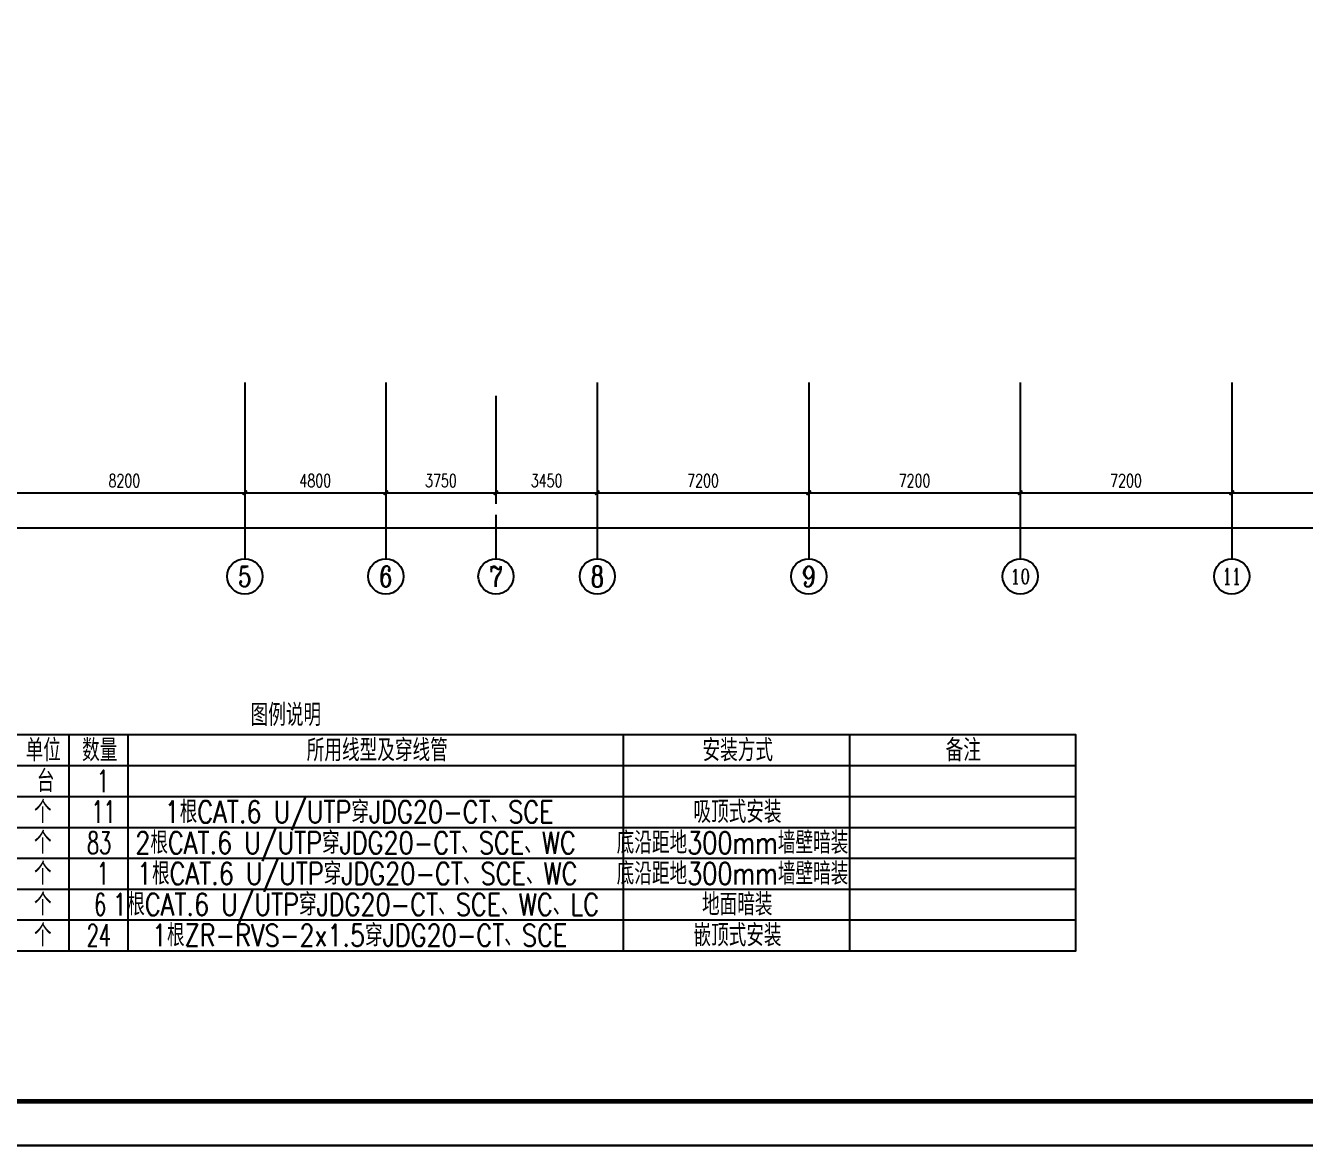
# Model space of a CAD drawing. Extents: x 1398449 to 2142961, y 256969 to 1032940.
# Drawn here: x 1542927 to 1586465, y 531309 to 569432 of the extents above; entities that cross this region are included whole.
import ezdxf
from ezdxf.enums import TextEntityAlignment as Align

# ---------------------------------------------------------------- set-up
doc = ezdxf.new("R2010")
doc.units = 0
doc.header["$LTSCALE"] = 1500
doc.header["$PDSIZE"] = 50
for name, color, linetype in [('1-建筑底图', 8, 'Continuous'), ('AXIS_TEXT', 7, 'Continuous'), ('BTTK', 7, 'Continuous'), ('PUB_TITLE', 4, 'Continuous'), ('TEL_TAB', 7, 'Continuous'), ('党校-主楼（一期）参照$0$PUB_TITLE', 7, 'Continuous')]:
    doc.layers.add(name, color=color, linetype=linetype)
doc.layers.add('yichutu', color=7, linetype='Continuous', true_color=0xffffff, plot=False)
doc.styles.add('_TCH_AXIS', font='COMPLEX', dxfattribs={"bigfont": 'GBCBIG'})
doc.styles.add('_TCH_DIM_T3', font='SIMPLEX', dxfattribs={"width": 0.705882, "bigfont": 'GBCBIG'})
doc.styles.add('_TEL_DIM', font='SIMPLEX', dxfattribs={"width": 0.8, "height": 3.5, "bigfont": 'HZTXT'})
doc.styles.add('COMPLEX', font='COMPLEX')
doc.styles.add('HZ(TK)', font='geniso.shx', dxfattribs={"width": 0.9, "bigfont": 'hztxt.shx'})
doc.styles.get("Standard").update_dxf_attribs({"font": 'gbeitc.shx', "bigfont": 'gbcbig.shx'})
doc.linetypes.add('JIEDI', pattern='A,1.25,-0.25,0.25,-0.25,0.625,["/",Standard,S=0.6,R=0,X=0,Y=-0.3],0.625,-0.25,0.25,-0.25', length=4)
doc.dimstyles.new('_TCH_ARCH&&150', dxfattribs={"dimtxt": 446.25, "dimasz": 150, "dimexe": 375, "dimexo": 450, "dimgap": 189.375, "dimtad": 1, "dimdec": 0, "dimzin": 0, "dimdsep": 46, "dimtxsty": '_TCH_DIM_T3', "dimblk": 'ARCHTICK', "dimcen": 0.09, "dimclrt": 7, "dimazin": 2, "dimtfac": 1, "dimtdec": 0, "dimtix": 1, "dimtmove": 2, "dimatfit": 3, "dimfxl": 1, "dimtolj": 1, "dimtzin": 0, "dimarcsym": 0})

# ---------------------------------------------------------------- blocks, each defined once
blk = doc.blocks.new('_AXISO')
blk.add_circle((0, 0), 0.5)
at = {"layer": 'AXIS_TEXT', "style": 'COMPLEX', "width": 1.041667}
blk.add_attdef('A', text='', height=0.56, dxfattribs=at).set_placement((-0.25, -0.28), (0.25, -0.28), align=Align.FIT)
blk = doc.blocks.new('_ArchTick')
at = {"color": 0, "linetype": 'ByBlock', "const_width": 0.4}
blk.add_lwpolyline([(-0.5, -0.5), (0.5, 0.5)], dxfattribs=at)
blk = doc.blocks.new('*D349')
at = {"layer": '1-建筑底图', "color": 0, "lineweight": -2, "transparency": 16777216}
for p, q in [((23100, -4828), (23100, -8503)), ((31300, -4828), (31300, -8503)), ((23100, -8128), (31300, -8128))]:
    blk.add_line(p, q, dxfattribs=at)
at = {"layer": 'Defpoints', "color": 0}
for p in [(23100, -4378), (31300, -4378), (31300, -8128)]:
    blk.add_point(p, dxfattribs=at)
at = {"layer": '1-建筑底图', "color": 0, "lineweight": -2, "transparency": 16777216, "xscale": 150, "yscale": 150, "zscale": 150, "rotation": 180}
blk.add_blockref('_ArchTick', (23100, -8128), dxfattribs=at)
at = {"layer": '1-建筑底图', "color": 0, "lineweight": -2, "transparency": 16777216, "xscale": 150, "yscale": 150, "zscale": 150}
blk.add_blockref('_ArchTick', (31300, -8128), dxfattribs=at)
at = {"layer": '1-建筑底图', "color": 7, "transparency": 16777216, "insert": (27200, -7716), "char_height": 446.2, "attachment_point": 5, "style": '_TCH_DIM_T3'}
blk.add_mtext('\\A1;8200', dxfattribs=at)
blk = doc.blocks.new('*D350')
at = {"layer": '1-建筑底图', "color": 0, "lineweight": -2, "transparency": 16777216}
for p, q in [((31300, -4828), (31300, -8503)), ((36100, -4828), (36100, -8503)), ((31300, -8128), (36100, -8128))]:
    blk.add_line(p, q, dxfattribs=at)
at = {"layer": 'Defpoints', "color": 0}
for p in [(31300, -4378), (36100, -4378), (36100, -8128)]:
    blk.add_point(p, dxfattribs=at)
at = {"layer": '1-建筑底图', "color": 0, "lineweight": -2, "transparency": 16777216, "xscale": 150, "yscale": 150, "zscale": 150, "rotation": 180}
blk.add_blockref('_ArchTick', (31300, -8128), dxfattribs=at)
at = {"layer": '1-建筑底图', "color": 0, "lineweight": -2, "transparency": 16777216, "xscale": 150, "yscale": 150, "zscale": 150}
blk.add_blockref('_ArchTick', (36100, -8128), dxfattribs=at)
at = {"layer": '1-建筑底图', "color": 7, "transparency": 16777216, "insert": (33700, -7716), "char_height": 446.2, "attachment_point": 5, "style": '_TCH_DIM_T3'}
blk.add_mtext('\\A1;4800', dxfattribs=at)
blk = doc.blocks.new('*D351')
at = {"layer": '1-建筑底图', "color": 0, "lineweight": -2, "transparency": 16777216}
for p, q in [((36100, -4828), (36100, -8503)), ((39850, -4828), (39850, -8503)), ((36100, -8128), (39850, -8128))]:
    blk.add_line(p, q, dxfattribs=at)
at = {"layer": 'Defpoints', "color": 0}
for p in [(36100, -4378), (39850, -4378), (39850, -8128)]:
    blk.add_point(p, dxfattribs=at)
at = {"layer": '1-建筑底图', "color": 0, "lineweight": -2, "transparency": 16777216, "xscale": 150, "yscale": 150, "zscale": 150, "rotation": 180}
blk.add_blockref('_ArchTick', (36100, -8128), dxfattribs=at)
at = {"layer": '1-建筑底图', "color": 0, "lineweight": -2, "transparency": 16777216, "xscale": 150, "yscale": 150, "zscale": 150}
blk.add_blockref('_ArchTick', (39850, -8128), dxfattribs=at)
at = {"layer": '1-建筑底图', "color": 7, "transparency": 16777216, "insert": (37975, -7716), "char_height": 446.2, "attachment_point": 5, "style": '_TCH_DIM_T3'}
blk.add_mtext('\\A1;3750', dxfattribs=at)
blk = doc.blocks.new('*D352')
at = {"layer": '1-建筑底图', "color": 0, "lineweight": -2, "transparency": 16777216}
for p, q in [((39850, -4828), (39850, -8503)), ((43300, -4828), (43300, -8503)), ((39850, -8128), (43300, -8128))]:
    blk.add_line(p, q, dxfattribs=at)
at = {"layer": 'Defpoints', "color": 0}
for p in [(39850, -4378), (43300, -4378), (43300, -8128)]:
    blk.add_point(p, dxfattribs=at)
at = {"layer": '1-建筑底图', "color": 0, "lineweight": -2, "transparency": 16777216, "xscale": 150, "yscale": 150, "zscale": 150, "rotation": 180}
blk.add_blockref('_ArchTick', (39850, -8128), dxfattribs=at)
at = {"layer": '1-建筑底图', "color": 0, "lineweight": -2, "transparency": 16777216, "xscale": 150, "yscale": 150, "zscale": 150}
blk.add_blockref('_ArchTick', (43300, -8128), dxfattribs=at)
at = {"layer": '1-建筑底图', "color": 7, "transparency": 16777216, "insert": (41575, -7716), "char_height": 446.2, "attachment_point": 5, "style": '_TCH_DIM_T3'}
blk.add_mtext('\\A1;3450', dxfattribs=at)
blk = doc.blocks.new('*D353')
at = {"layer": '1-建筑底图', "color": 0, "lineweight": -2, "transparency": 16777216}
for p, q in [((43300, -4828), (43300, -8503)), ((50500, -4828), (50500, -8503)), ((43300, -8128), (50500, -8128))]:
    blk.add_line(p, q, dxfattribs=at)
at = {"layer": 'Defpoints', "color": 0}
for p in [(43300, -4378), (50500, -4378), (50500, -8128)]:
    blk.add_point(p, dxfattribs=at)
at = {"layer": '1-建筑底图', "color": 0, "lineweight": -2, "transparency": 16777216, "xscale": 150, "yscale": 150, "zscale": 150, "rotation": 180}
blk.add_blockref('_ArchTick', (43300, -8128), dxfattribs=at)
at = {"layer": '1-建筑底图', "color": 0, "lineweight": -2, "transparency": 16777216, "xscale": 150, "yscale": 150, "zscale": 150}
blk.add_blockref('_ArchTick', (50500, -8128), dxfattribs=at)
at = {"layer": '1-建筑底图', "color": 7, "transparency": 16777216, "insert": (46900, -7716), "char_height": 446.2, "attachment_point": 5, "style": '_TCH_DIM_T3'}
blk.add_mtext('\\A1;7200', dxfattribs=at)
blk = doc.blocks.new('*D354')
at = {"layer": '1-建筑底图', "color": 0, "lineweight": -2, "transparency": 16777216}
for p, q in [((50500, -4828), (50500, -8503)), ((57700, -4828), (57700, -8503)), ((50500, -8128), (57700, -8128))]:
    blk.add_line(p, q, dxfattribs=at)
at = {"layer": 'Defpoints', "color": 0}
for p in [(50500, -4378), (57700, -4378), (57700, -8128)]:
    blk.add_point(p, dxfattribs=at)
at = {"layer": '1-建筑底图', "color": 0, "lineweight": -2, "transparency": 16777216, "xscale": 150, "yscale": 150, "zscale": 150, "rotation": 180}
blk.add_blockref('_ArchTick', (50500, -8128), dxfattribs=at)
at = {"layer": '1-建筑底图', "color": 0, "lineweight": -2, "transparency": 16777216, "xscale": 150, "yscale": 150, "zscale": 150}
blk.add_blockref('_ArchTick', (57700, -8128), dxfattribs=at)
at = {"layer": '1-建筑底图', "color": 7, "transparency": 16777216, "insert": (54100, -7716), "char_height": 446.2, "attachment_point": 5, "style": '_TCH_DIM_T3'}
blk.add_mtext('\\A1;7200', dxfattribs=at)
blk = doc.blocks.new('*D355')
at = {"layer": '1-建筑底图', "color": 0, "lineweight": -2, "transparency": 16777216}
for p, q in [((57700, -4828), (57700, -8503)), ((64900, -4828), (64900, -8503)), ((57700, -8128), (64900, -8128))]:
    blk.add_line(p, q, dxfattribs=at)
at = {"layer": 'Defpoints', "color": 0}
for p in [(57700, -4378), (64900, -4378), (64900, -8128)]:
    blk.add_point(p, dxfattribs=at)
at = {"layer": '1-建筑底图', "color": 0, "lineweight": -2, "transparency": 16777216, "xscale": 150, "yscale": 150, "zscale": 150, "rotation": 180}
blk.add_blockref('_ArchTick', (57700, -8128), dxfattribs=at)
at = {"layer": '1-建筑底图', "color": 0, "lineweight": -2, "transparency": 16777216, "xscale": 150, "yscale": 150, "zscale": 150}
blk.add_blockref('_ArchTick', (64900, -8128), dxfattribs=at)
at = {"layer": '1-建筑底图', "color": 7, "transparency": 16777216, "insert": (61300, -7716), "char_height": 446.2, "attachment_point": 5, "style": '_TCH_DIM_T3'}
blk.add_mtext('\\A1;7200', dxfattribs=at)
blk = doc.blocks.new('*D356')
at = {"layer": '1-建筑底图', "color": 0, "lineweight": -2, "transparency": 16777216}
for p, q in [((64900, -4828), (64900, -8503)), ((73900, -4828), (73900, -8503)), ((64900, -8128), (73900, -8128))]:
    blk.add_line(p, q, dxfattribs=at)
at = {"layer": 'Defpoints', "color": 0}
for p in [(64900, -4378), (73900, -4378), (73900, -8128)]:
    blk.add_point(p, dxfattribs=at)
at = {"layer": '1-建筑底图', "color": 0, "lineweight": -2, "transparency": 16777216, "xscale": 150, "yscale": 150, "zscale": 150, "rotation": 180}
blk.add_blockref('_ArchTick', (64900, -8128), dxfattribs=at)
at = {"layer": '1-建筑底图', "color": 0, "lineweight": -2, "transparency": 16777216, "xscale": 150, "yscale": 150, "zscale": 150}
blk.add_blockref('_ArchTick', (73900, -8128), dxfattribs=at)
at = {"layer": '1-建筑底图', "color": 7, "transparency": 16777216, "insert": (69400, -7716), "char_height": 446.2, "attachment_point": 5, "style": '_TCH_DIM_T3'}
blk.add_mtext('\\A1;9000', dxfattribs=at)
blk = doc.blocks.new('*D368')
at = {"layer": '1-建筑底图', "color": 0, "lineweight": -2, "transparency": 16777216}
for p, q in [((-200, -4828), (-200, -9703)), ((139000, -4828), (139000, -9703)), ((-200, -9328), (139000, -9328))]:
    blk.add_line(p, q, dxfattribs=at)
at = {"layer": 'Defpoints', "color": 0}
for p in [(-200, -4378), (139000, -4378), (139000, -9328)]:
    blk.add_point(p, dxfattribs=at)
at = {"layer": '1-建筑底图', "color": 0, "lineweight": -2, "transparency": 16777216, "xscale": 150, "yscale": 150, "zscale": 150, "rotation": 180}
blk.add_blockref('_ArchTick', (-200, -9328), dxfattribs=at)
at = {"layer": '1-建筑底图', "color": 0, "lineweight": -2, "transparency": 16777216, "xscale": 150, "yscale": 150, "zscale": 150}
blk.add_blockref('_ArchTick', (139000, -9328), dxfattribs=at)
at = {"layer": '1-建筑底图', "color": 7, "transparency": 16777216, "insert": (69400, -8916), "char_height": 446.2, "attachment_point": 5, "style": '_TCH_DIM_T3'}
blk.add_mtext('\\A1;139200', dxfattribs=at)
blk = doc.blocks.new('vhtemplate_2020年新竖式图框_A1_1_2', base_point=(-420.5, 0))
at = {"layer": 'PUB_TITLE', "color": 7}
blk.add_lwpolyline([(-420.5, 594), (841, 594), (841, 0), (-420.5, 0)], close=True, dxfattribs=at)
at = {"layer": 'PUB_TITLE', "const_width": 1}
blk.add_lwpolyline([(-395.5, 10), (831, 10), (831, 584), (-395.5, 584)], close=True, dxfattribs=at)
at = {"layer": 'BTTK', "color": 4, "style": 'HZ(TK)', "width": 0.9}
for tag, p in [('合作单位', (796, 511.5)), ('建设单位', (796, 209.5)), ('工程名称', (796, 176.5)), ('子项名称', (806, 160)), ('图纸名称', (796, 141))]:
    blk.add_attdef(tag, text='', height=3.5, dxfattribs=at).set_placement(p, align=Align.MIDDLE_CENTER)
for tag, p in [('注册证书号', (808.5, 309.01)), ('注册印章号', (808.5, 301.01)), ('设计号', (806, 193)), ('图别', (789.75, 34)), ('图号', (822.25, 34)), ('版本号', (789.75, 26)), ('日期', (822.25, 26))]:
    blk.add_attdef(tag, text='', height=3.5, dxfattribs=at).set_placement(p, align=Align.MIDDLE)
blk = doc.blocks.new('yct-1261-594-189225-89100-150-1004.0')
at = {"layer": 'yichutu', "color": 7, "true_color": 0xffffff}
blk.add_lwpolyline([(0, 0), (0, 89100), (189225, 89100), (189225, 0)], close=True, dxfattribs=at)
blk = doc.blocks.new('1-三层建筑底图')
at = {"layer": '1-建筑底图'}
for p, q in [((31300, -4378.1), (31300, -10378.1)), ((36100, -4378.1), (36100, -10378.1)), ((43300, -4378.1), (43300, -10378.1)), ((50500, -4378.1), (50500, -10378.1)), ((57700, -4378.1), (57700, -10378.1)), ((64900, -4378.1), (64900, -10378.1)), ((39850, -8878.1), (39850, -10378.1))]:
    blk.add_line(p, q, dxfattribs=at)
ref = blk.add_blockref('_AXISO', (31300, -10978.1), dxfattribs=dict(at, xscale=1200, yscale=1200, zscale=1200))
ref.add_attrib('A', '5', dxfattribs={"layer": 'AXIS_TEXT', "height": 698.9, "style": '_TCH_AXIS'}).set_placement((31067, -11327.6), (31533, -11327.6), align=Align.FIT)
ref = blk.add_blockref('_AXISO', (36100, -10978.1), dxfattribs=dict(at, xscale=1200, yscale=1200, zscale=1200))
ref.add_attrib('A', '6', dxfattribs={"layer": 'AXIS_TEXT', "height": 698.9, "style": '_TCH_AXIS'}).set_placement((35867, -11327.6), (36333, -11327.6), align=Align.FIT)
ref = blk.add_blockref('_AXISO', (39850, -10978.1), dxfattribs=dict(at, xscale=1200, yscale=1200, zscale=1200))
ref.add_attrib('A', '7', dxfattribs={"layer": 'AXIS_TEXT', "height": 698.9, "style": '_TCH_AXIS'}).set_placement((39617, -11327.6), (40083, -11327.6), align=Align.FIT)
ref = blk.add_blockref('_AXISO', (43300, -10978.1), dxfattribs=dict(at, xscale=1200, yscale=1200, zscale=1200))
ref.add_attrib('A', '8', dxfattribs={"layer": 'AXIS_TEXT', "height": 698.9, "style": '_TCH_AXIS'}).set_placement((43067, -11327.6), (43533, -11327.6), align=Align.FIT)
ref = blk.add_blockref('_AXISO', (50500, -10978.1), dxfattribs=dict(at, xscale=1200, yscale=1200, zscale=1200))
ref.add_attrib('A', '9', dxfattribs={"layer": 'AXIS_TEXT', "height": 698.9, "style": '_TCH_AXIS'}).set_placement((50267, -11327.6), (50733, -11327.6), align=Align.FIT)
ref = blk.add_blockref('_AXISO', (57700, -10978.1), dxfattribs=dict(at, xscale=1200, yscale=1200, zscale=1200))
ref.add_attrib('A', '10', dxfattribs={"layer": 'AXIS_TEXT', "height": 492.67, "style": '_TCH_AXIS'}).set_placement((57359.8, -11224.5), (58040.2, -11224.5), align=Align.FIT)
ref = blk.add_blockref('_AXISO', (64900, -10978.1), dxfattribs=dict(at, xscale=1200, yscale=1200, zscale=1200))
ref.add_attrib('A', '11', dxfattribs={"layer": 'AXIS_TEXT', "height": 553.14, "style": '_TCH_AXIS'}).set_placement((64583.9, -11254.7), (65216.1, -11254.7), align=Align.FIT)
for p1, p2, distance, picture, middle in [((-200, -4378.1), (139000, -4378.1), -4950, '*D368', (69400, -8915.6)), ((23100, -4378.1), (31300, -4378.1), -3750, '*D349', (27200, -7715.6)), ((31300, -4378.1), (36100, -4378.1), -3750, '*D350', (33700, -7715.6)), ((36100, -4378.1), (39850, -4378.1), -3750, '*D351', (37975, -7715.6)), ((39850, -4378.1), (43300, -4378.1), -3750, '*D352', (41575, -7715.6)), ((43300, -4378.1), (50500, -4378.1), -3750, '*D353', (46900, -7715.6)), ((50500, -4378.1), (57700, -4378.1), -3750, '*D354', (54100, -7715.6)), ((57700, -4378.1), (64900, -4378.1), -3750, '*D355', (61300, -7715.6)), ((64900, -4378.1), (73900, -4378.1), -3750, '*D356', (69400, -7715.6))]:
    dim = blk.add_aligned_dim(p1=p1, p2=p2, distance=distance, dimstyle='_TCH_ARCH&&150', dxfattribs=at)
    dim.commit()
    dim.dimension.update_dxf_attribs({"geometry": picture, "text_midpoint": middle})

msp = doc.modelspace()

# ---------------------------------------------------------------- linework, layer by layer
at = {"layer": 'TEL_TAB'}
msp.add_lwpolyline([(1524717.2, 537937.5), (1578683.8, 537937.5), (1578683.8, 545287.5), (1524717.2, 545287.5)], close=True, dxfattribs=at)
for points in [[(1544404.4, 545287.5), (1544404.4, 537937.5)], [(1546411.6, 545287.5), (1546411.6, 537937.5)], [(1563270, 545287.5), (1563270, 537937.5)], [(1570976.9, 545287.5), (1570976.9, 537937.5)], [(1524717.2, 544237.5), (1578683.8, 544237.5)], [(1524717.2, 543187.5), (1578683.8, 543187.5)], [(1524717.2, 542137.5), (1578683.8, 542137.5)], [(1524717.2, 541087.5), (1578683.8, 541087.5)], [(1524717.2, 540037.5), (1578683.8, 540037.5)], [(1524717.2, 538987.5), (1578683.8, 538987.5)]]:
    msp.add_lwpolyline(points, dxfattribs=at)
at = {"layer": '党校-主楼（一期）参照$0$PUB_TITLE'}
msp.add_lwpolyline([(1498789.3, 531309.5), (1687939.3, 531309.5), (1687939.3, 620409.5), (1498789.3, 620409.5)], close=True, dxfattribs=at)
at = {"layer": '党校-主楼（一期）参照$0$PUB_TITLE', "const_width": 150}
msp.add_lwpolyline([(1502539.3, 532809.5), (1686439.3, 532809.5), (1686439.3, 618909.5), (1502539.3, 618909.5)], close=True, dxfattribs=at)

# ---------------------------------------------------------------- block references
at = {"xscale": 150, "yscale": 150, "zscale": 150}
msp.add_blockref('vhtemplate_2020年新竖式图框_A1_1_2', (1498714.3, 531309.5), dxfattribs=at)
at = {"layer": '1-建筑底图', "linetype": 'JIEDI'}
msp.add_blockref('1-三层建筑底图', (1519091, 561657.6), dxfattribs=at)
at = {"layer": 'yichutu'}
msp.add_blockref('yct-1261-594-189225-89100-150-1004.0', (1498714.3, 531309.5), dxfattribs=at)

# ---------------------------------------------------------------- texts
at = {"layer": 'TEL_TAB', "style": '_TEL_DIM'}
for s, width, p in [('图例说明', 0.8, (1550587.9, 545587.5)), ('单位', 0.8, (1542930.3, 544387.5)), ('数量', 0.8, (1544850.5, 544387.5)), ('所用线型及穿线管', 0.8, (1552499.9, 544387.5)), ('安装方式', 0.8, (1565973.1, 544387.5)), ('备注', 0.8, (1574251.6, 544387.5)), ('台', 0.8, (1543310.7, 543337.5)), ('1', 0.64, (1545350.8, 543337.5)), ('个', 0.8, (1543213.8, 542287.5)), ('11', 0.64, (1545168, 542287.5)), ('1根CAT.6 U/UTP穿JDG20-CT、SCE', 0.8, (1547661, 542287.5)), ('吸顶式安装', 0.8, (1565663.6, 542287.5)), ('个', 0.8, (1543213.8, 541237.5)), ('2根CAT.6 U/UTP穿JDG20-CT、SCE、WC', 0.8, (1546661, 541237.5)), ('底沿距地300mm墙壁暗装', 0.8, (1563051.7, 541237.5)), ('83', 0.64, (1545019.4, 541237.5)), ('个', 0.8, (1543213.8, 540187.5)), ('1', 0.64, (1545350.8, 540187.5)), ('1根CAT.6 U/UTP穿JDG20-CT、SCE、WC', 0.8, (1546718.2, 540187.5)), ('底沿距地300mm墙壁暗装', 0.8, (1563051.7, 540187.5)), ('个', 0.8, (1543213.8, 539137.5)), ('6', 0.64, (1545259.4, 539137.5)), ('1根CAT.6 U/UTP穿JDG20-CT、SCE、WC、LC', 0.8, (1545875.3, 539137.5)), ('地面暗装', 0.8, (1565956.5, 539137.5)), ('个', 0.8, (1543213.8, 538087.5)), ('24', 0.64, (1545008, 538087.5)), ('1根ZR-RVS-2x1.5穿JDG20-CT、SCE', 0.8, (1547226.5, 538087.5)), ('嵌顶式安装', 0.8, (1565663.6, 538087.5))]:
    msp.add_text(s, height=750, dxfattribs=dict(at, width=width)).set_placement(p)

doc.saveas('drawing.dxf')
